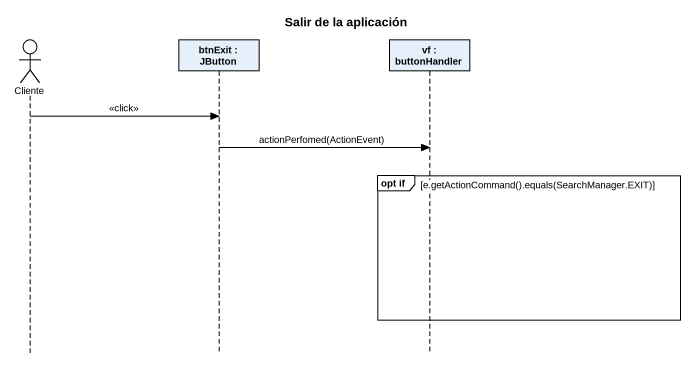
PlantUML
@startuml
title Salir de la aplicación
hide footbox
actor Cliente
participant "btnExit : JButton" as btnExit
participant "vf : buttonHandler" as vf

Cliente -> btnExit : <<click>>
btnExit -> vf : actionPerfomed(ActionEvent)
group opt if [e.getActionCommand().equals(SearchManager.EXIT)]
end
@enduml
